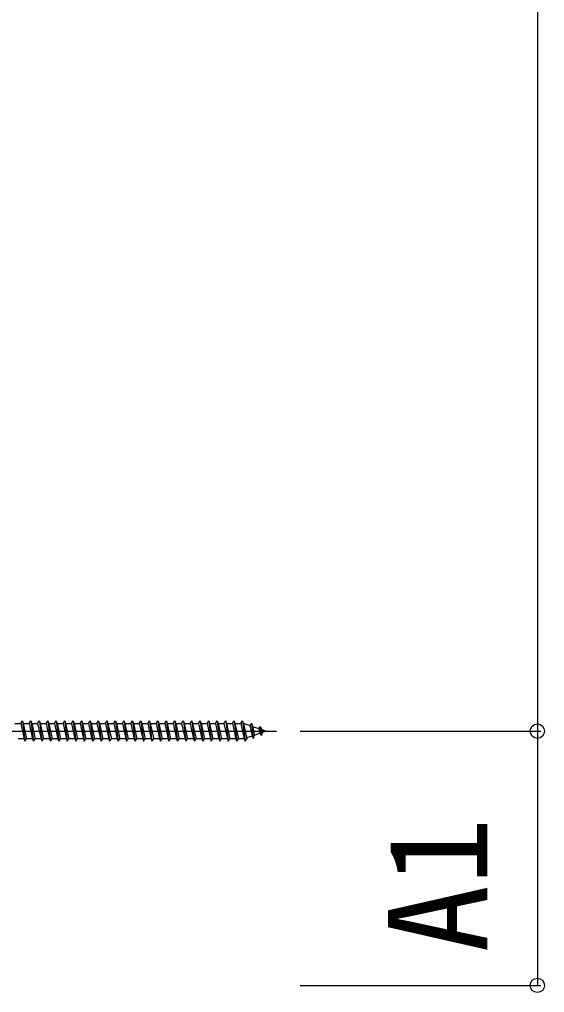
# Model space of a CAD drawing. Units: millimetres, scale not verified. Extents: x -1750 to 1750, y -2608 to 2592.
# Drawn here: x 122.9 to 277.9, y 411.4 to 698.5 of the extents above; entities that cross this region are included whole.
import ezdxf
from ezdxf.enums import TextEntityAlignment as Align

# ---------------------------------------------------------------- set-up
doc = ezdxf.new("R2010")
doc.units = ezdxf.units.MM
doc.header["$LTSCALE"] = 14
doc.layers.add('0-5_YKK_13', color=4, linetype='Continuous')
doc.layers.add('0-6_YKK_D', color=6, linetype='Continuous')
doc.styles.add('ＭＳ ゴシック', font='')
doc.styles.get('ＭＳ ゴシック').set_extended_font_data('MS Gothic')

msp = doc.modelspace()

# ---------------------------------------------------------------- linework, layer by layer
at = {"layer": '0-5_YKK_13'}
for p, q in [((123.8, 491.5), (124.55, 485.5)), ((126.3, 491.5), (127.05, 485.5)), ((128.8, 491.5), (129.55, 485.5)), ((131.3, 491.5), (132.05, 485.5)), ((133.8, 491.5), (134.55, 485.5)), ((136.3, 491.5), (137.05, 485.5)), ((138.8, 491.5), (139.55, 485.5)), ((141.3, 491.5), (142.05, 485.5)), ((143.8, 491.5), (144.55, 485.5)), ((146.3, 491.5), (147.05, 485.5)), ((148.8, 491.5), (149.55, 485.5)), ((151.3, 491.5), (152.05, 485.5)), ((153.8, 491.5), (154.55, 485.5)), ((156.3, 491.5), (157.05, 485.5)), ((158.8, 491.5), (159.55, 485.5)), ((161.3, 491.5), (162.05, 485.5)), ((163.8, 491.5), (164.55, 485.5)), ((166.3, 491.5), (167.05, 485.5)), ((168.8, 491.5), (169.55, 485.5)), ((171.3, 491.5), (172.05, 485.5)), ((173.8, 491.5), (174.55, 485.5)), ((176.3, 491.5), (177.05, 485.5)), ((178.8, 491.5), (179.55, 485.5)), ((181.3, 491.5), (182.05, 485.5)), ((183.8, 491.5), (184.55, 485.5)), ((186.3, 491.5), (187.05, 485.5)), ((188.8, 491.5), (189.55, 485.5)), ((97.8, 488.5), (198.84, 488.5)), ((121.55, 490.75), (123.3, 490.75)), ((124.05, 490.75), (125.8, 490.75)), ((124.05, 490.75), (125.05, 486.25)), ((126.55, 490.75), (128.3, 490.75)), ((126.55, 490.75), (127.55, 486.25)), ((129.05, 490.75), (130.8, 490.75)), ((129.05, 490.75), (130.05, 486.25)), ((131.55, 490.75), (133.3, 490.75)), ((131.55, 490.75), (132.55, 486.25)), ((134.05, 490.75), (135.8, 490.75)), ((134.05, 490.75), (135.05, 486.25)), ((136.55, 490.75), (138.3, 490.75)), ((136.55, 490.75), (137.55, 486.25)), ((139.05, 490.75), (140.8, 490.75)), ((139.05, 490.75), (140.05, 486.25)), ((141.55, 490.75), (143.3, 490.75)), ((141.55, 490.75), (142.55, 486.25)), ((144.05, 490.75), (145.8, 490.75)), ((144.05, 490.75), (145.05, 486.25)), ((146.55, 490.75), (148.3, 490.75)), ((146.55, 490.75), (147.55, 486.25)), ((149.05, 490.75), (150.8, 490.75)), ((149.05, 490.75), (150.05, 486.25)), ((151.55, 490.75), (153.3, 490.75)), ((151.55, 490.75), (152.55, 486.25)), ((154.05, 490.75), (155.8, 490.75)), ((154.05, 490.75), (155.05, 486.25)), ((156.55, 490.75), (158.3, 490.75)), ((156.55, 490.75), (157.55, 486.25)), ((159.05, 490.75), (160.8, 490.75)), ((159.05, 490.75), (160.05, 486.25)), ((161.55, 490.75), (163.3, 490.75)), ((161.55, 490.75), (162.55, 486.25)), ((164.05, 490.75), (165.8, 490.75)), ((164.05, 490.75), (165.05, 486.25)), ((166.55, 490.75), (168.3, 490.75)), ((166.55, 490.75), (167.55, 486.25)), ((169.05, 490.75), (170.8, 490.75)), ((169.05, 490.75), (170.05, 486.25)), ((171.55, 490.75), (173.3, 490.75)), ((171.55, 490.75), (172.55, 486.25)), ((174.05, 490.75), (175.8, 490.75)), ((174.05, 490.75), (175.05, 486.25)), ((176.55, 490.75), (178.3, 490.75)), ((176.55, 490.75), (177.55, 486.25)), ((179.05, 490.75), (180.8, 490.75)), ((179.05, 490.75), (180.05, 486.25)), ((181.55, 490.75), (183.3, 490.75)), ((181.55, 490.75), (182.55, 486.25)), ((184.05, 490.75), (185.8, 490.75)), ((184.05, 490.75), (185.05, 486.25)), ((186.55, 490.75), (188.3, 490.75)), ((186.55, 490.75), (187.55, 486.25)), ((189.05, 490.75), (189.27, 490.75)), ((189.05, 490.75), (190.05, 486.25)), ((189.27, 490.75), (190.93, 490.18)), ((191.39, 490.81), (190.93, 490.18)), ((190.93, 490.18), (191.62, 487.06)), ((191.39, 490.81), (191.74, 489.9)), ((191.39, 490.81), (191.94, 486.38)), ((191.74, 489.9), (193.63, 489.25)), ((191.74, 489.9), (192.32, 487.3)), ((194, 489.91), (193.63, 489.25)), ((193.63, 489.25), (193.94, 487.86)), ((194, 489.91), (194.45, 488.97)), ((194, 489.91), (194.34, 487.2)), ((194.45, 488.97), (195.8, 488.5)), ((194.45, 488.97), (194.64, 488.1)), ((195.8, 488.5), (194.64, 488.1)), ((124.3, 486.25), (122.55, 486.25)), ((126.8, 486.25), (125.05, 486.25)), ((129.3, 486.25), (127.55, 486.25)), ((131.8, 486.25), (130.05, 486.25)), ((134.3, 486.25), (132.55, 486.25)), ((136.8, 486.25), (135.05, 486.25)), ((139.3, 486.25), (137.55, 486.25)), ((141.8, 486.25), (140.05, 486.25)), ((144.3, 486.25), (142.55, 486.25)), ((146.8, 486.25), (145.05, 486.25)), ((149.3, 486.25), (147.55, 486.25)), ((151.8, 486.25), (150.05, 486.25)), ((154.3, 486.25), (152.55, 486.25)), ((156.8, 486.25), (155.05, 486.25)), ((159.3, 486.25), (157.55, 486.25)), ((161.8, 486.25), (160.05, 486.25)), ((164.3, 486.25), (162.55, 486.25)), ((166.8, 486.25), (165.05, 486.25)), ((169.3, 486.25), (167.55, 486.25)), ((171.8, 486.25), (170.05, 486.25)), ((174.3, 486.25), (172.55, 486.25)), ((176.8, 486.25), (175.05, 486.25)), ((179.3, 486.25), (177.55, 486.25)), ((181.8, 486.25), (180.05, 486.25)), ((184.3, 486.25), (182.55, 486.25)), ((186.8, 486.25), (185.05, 486.25)), ((189.27, 486.25), (187.55, 486.25)), ((189.3, 486.26), (189.27, 486.25)), ((191.62, 487.06), (189.99, 486.5)), ((191.94, 486.38), (191.62, 487.06)), ((191.94, 486.38), (192.32, 487.3)), ((193.94, 487.86), (192.32, 487.3)), ((194.34, 487.2), (193.94, 487.86)), ((194.34, 487.2), (194.64, 488.1))]:
    msp.add_line(p, q, dxfattribs=at)
for points in [[(123.3, 490.75), (123.8, 491.5), (124.05, 490.75)], [(125.8, 490.75), (126.3, 491.5), (126.55, 490.75)], [(128.3, 490.75), (128.8, 491.5), (129.05, 490.75)], [(130.8, 490.75), (131.3, 491.5), (131.55, 490.75)], [(133.3, 490.75), (133.8, 491.5), (134.05, 490.75)], [(135.8, 490.75), (136.3, 491.5), (136.55, 490.75)], [(138.3, 490.75), (138.8, 491.5), (139.05, 490.75)], [(140.8, 490.75), (141.3, 491.5), (141.55, 490.75)], [(143.3, 490.75), (143.8, 491.5), (144.05, 490.75)], [(145.8, 490.75), (146.3, 491.5), (146.55, 490.75)], [(148.3, 490.75), (148.8, 491.5), (149.05, 490.75)], [(150.8, 490.75), (151.3, 491.5), (151.55, 490.75)], [(153.3, 490.75), (153.8, 491.5), (154.05, 490.75)], [(155.8, 490.75), (156.3, 491.5), (156.55, 490.75)], [(158.3, 490.75), (158.8, 491.5), (159.05, 490.75)], [(160.8, 490.75), (161.3, 491.5), (161.55, 490.75)], [(163.3, 490.75), (163.8, 491.5), (164.05, 490.75)], [(165.8, 490.75), (166.3, 491.5), (166.55, 490.75)], [(168.3, 490.75), (168.8, 491.5), (169.05, 490.75)], [(170.8, 490.75), (171.3, 491.5), (171.55, 490.75)], [(173.3, 490.75), (173.8, 491.5), (174.05, 490.75)], [(175.8, 490.75), (176.3, 491.5), (176.55, 490.75)], [(178.3, 490.75), (178.8, 491.5), (179.05, 490.75)], [(180.8, 490.75), (181.3, 491.5), (181.55, 490.75)], [(183.3, 490.75), (183.8, 491.5), (184.05, 490.75)], [(185.8, 490.75), (186.3, 491.5), (186.55, 490.75)], [(188.3, 490.75), (188.8, 491.5), (189.05, 490.75)], [(123.3, 490.75), (124.3, 486.25), (124.55, 485.5), (125.05, 486.25)], [(125.8, 490.75), (126.8, 486.25), (127.05, 485.5), (127.55, 486.25)], [(128.3, 490.75), (129.3, 486.25), (129.55, 485.5), (130.05, 486.25)], [(130.8, 490.75), (131.8, 486.25), (132.05, 485.5), (132.55, 486.25)], [(133.3, 490.75), (134.3, 486.25), (134.55, 485.5), (135.05, 486.25)], [(135.8, 490.75), (136.8, 486.25), (137.05, 485.5), (137.55, 486.25)], [(138.3, 490.75), (139.3, 486.25), (139.55, 485.5), (140.05, 486.25)], [(140.8, 490.75), (141.8, 486.25), (142.05, 485.5), (142.55, 486.25)], [(143.3, 490.75), (144.3, 486.25), (144.55, 485.5), (145.05, 486.25)], [(145.8, 490.75), (146.8, 486.25), (147.05, 485.5), (147.55, 486.25)], [(148.3, 490.75), (149.3, 486.25), (149.55, 485.5), (150.05, 486.25)], [(150.8, 490.75), (151.8, 486.25), (152.05, 485.5), (152.55, 486.25)], [(153.3, 490.75), (154.3, 486.25), (154.55, 485.5), (155.05, 486.25)], [(155.8, 490.75), (156.8, 486.25), (157.05, 485.5), (157.55, 486.25)], [(158.3, 490.75), (159.3, 486.25), (159.55, 485.5), (160.05, 486.25)], [(160.8, 490.75), (161.8, 486.25), (162.05, 485.5), (162.55, 486.25)], [(163.3, 490.75), (164.3, 486.25), (164.55, 485.5), (165.05, 486.25)], [(165.8, 490.75), (166.8, 486.25), (167.05, 485.5), (167.55, 486.25)], [(168.3, 490.75), (169.3, 486.25), (169.55, 485.5), (170.05, 486.25)], [(170.8, 490.75), (171.8, 486.25), (172.05, 485.5), (172.55, 486.25)], [(173.3, 490.75), (174.3, 486.25), (174.55, 485.5), (175.05, 486.25)], [(175.8, 490.75), (176.8, 486.25), (177.05, 485.5), (177.55, 486.25)], [(178.3, 490.75), (179.3, 486.25), (179.55, 485.5), (180.05, 486.25)], [(180.8, 490.75), (181.8, 486.25), (182.05, 485.5), (182.55, 486.25)], [(183.3, 490.75), (184.3, 486.25), (184.55, 485.5), (185.05, 486.25)], [(185.8, 490.75), (186.8, 486.25), (187.05, 485.5), (187.55, 486.25)], [(188.3, 490.75), (189.3, 486.25), (189.55, 485.5), (190.05, 486.25)]]:
    msp.add_lwpolyline(points, dxfattribs=at)
at = {"layer": '0-6_YKK_D'}
for p, q in [((275.8, 1568.5), (275.8, 488.5)), ((205.8, 488.5), (276.8, 488.5)), ((205.8, 488.5), (276.8, 488.5)), ((275.8, 488.5), (275.8, 413.5)), ((205.8, 413.5), (276.8, 413.5))]:
    msp.add_line(p, q, dxfattribs=at)
for centre in [(275.8, 488.5), (275.8, 488.5), (275.8, 413.5)]:
    msp.add_circle(centre, 2.12, dxfattribs=at)

# ---------------------------------------------------------------- texts
at = {"layer": '0-6_YKK_D', "style": 'ＭＳ ゴシック'}
msp.add_text('A1', height=29.33, rotation=90, dxfattribs=at).set_placement((269.8, 423.16), align=Align.BOTTOM_LEFT)

doc.saveas('drawing.dxf')
